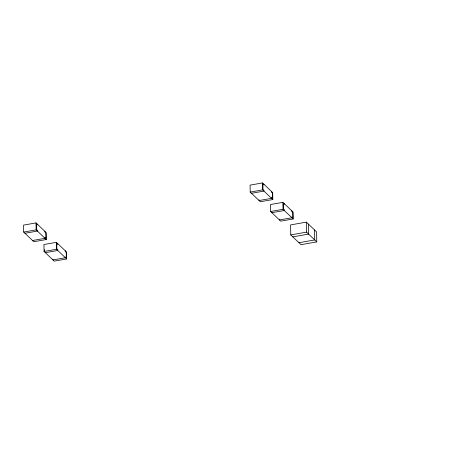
<?xml version="1.0" encoding="UTF-8"?>
<svg xmlns="http://www.w3.org/2000/svg" width="471" height="471" viewBox="0 0 471 471"><rect width="100%" height="100%" fill="white"/><g stroke="black" fill="none" stroke-linecap="round" stroke-linejoin="round"><path stroke-width="0.71" d="M36.02 222.907L23.55 225.109L23.685 232.068L33.824 241.729L46.293 239.527L46.158 232.568L36.02 222.907L36.149 229.866L46.293 239.527M262.541 182.925L250.077 185.127L250.207 192.086L260.351 201.747L272.821 199.545L272.685 192.586L262.541 182.925L262.677 189.884L272.821 199.545M23.685 232.068L36.149 229.866M250.207 192.086L262.677 189.884M24.951 233.275L37.421 231.073L37.403 230.301L36.455 229.395L36.349 223.984L37.303 224.891L37.286 224.119M251.479 193.293L263.948 191.091L263.931 190.319L262.977 189.413L262.877 184.002L263.825 184.909L263.813 184.137M32.558 240.522L45.028 238.32L45.01 237.549L45.964 238.456L45.858 233.045L44.91 232.138L44.892 231.361M56.396 242.324L43.927 244.52L44.062 251.479L54.206 261.14L66.67 258.944L66.541 251.985L56.396 242.324L56.532 249.283L66.67 258.944M282.924 202.342L270.454 204.538L270.589 211.497L280.728 221.158L293.197 218.962L293.062 212.003L282.924 202.342L283.053 209.301L293.197 218.962M44.062 251.479L56.532 249.283M270.589 211.497L283.053 209.301M45.328 252.686L57.798 250.49L57.78 249.712L56.832 248.812L56.726 243.395L57.68 244.302L57.662 243.531M271.855 212.704L284.325 210.508L284.307 209.73L283.359 208.83L283.254 203.413L284.207 204.32L284.19 203.549M306.333 222.135L290.578 224.914L290.772 234.917L301.022 244.679L316.771 241.9L316.583 231.897L306.333 222.135L306.521 232.132L316.771 241.9M290.772 234.917L306.521 232.132M292.821 236.866L308.57 234.087L308.381 224.084M298.973 242.724L314.722 239.945L314.528 229.942M291.796 210.796L291.814 211.567L292.762 212.474L292.868 217.885L291.914 216.978L291.932 217.755L279.462 219.951L279.45 219.18M271.42 191.379L271.431 192.156L272.385 193.063L272.491 198.474L271.537 197.567L271.555 198.338L259.085 200.54L259.068 199.769M65.269 250.778L65.286 251.549L66.234 252.456L66.34 257.867L65.387 256.96L65.404 257.737L52.935 259.933L52.923 259.162M44.339 249.654L44.362 251.008"/></g></svg>
